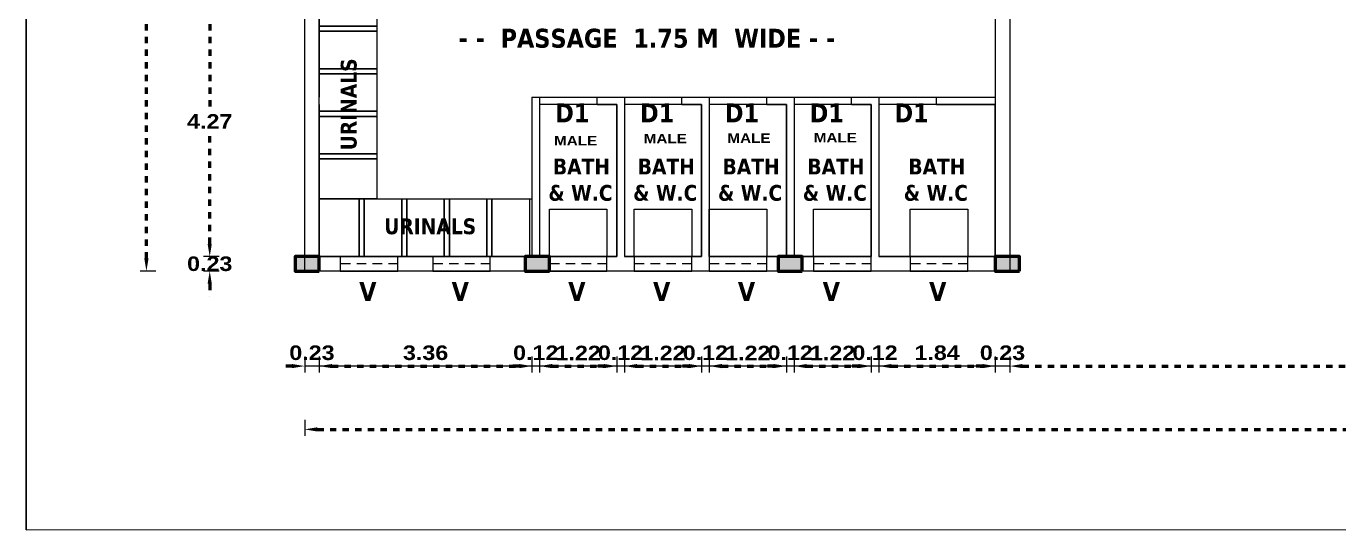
# Model space of a CAD drawing. Header units: metres. Extents: x 863 to 1571, y 626 to 804.
# Drawn here: x 863.38 to 884.12, y 660.62 to 668.58 of the extents above; entities that cross this region are included whole.
import ezdxf

# ---------------------------------------------------------------- set-up
doc = ezdxf.new("R2010")
doc.units = ezdxf.units.M
doc.header["$LTSCALE"] = 0.2
doc.header["$MEASUREMENT"] = 0
doc.header["$PDMODE"] = 2
doc.linetypes.add('DOT2', pattern=[0.125, 0, -0.125])
doc.linetypes.add('HIDDEN', pattern=[0.375, 0.25, -0.125])
doc.layers.get('0').update_dxf_attribs({"lineweight": 60})
for name, color, linetype in [('BLK_1_FLR_0_BLT_UP_AREA', 9, 'Continuous'), ('BLK_1_FLR_0_SP_WC', 233, 'Continuous'), ('BLK_1_FLR_0_URINAL', 235, 'Continuous'), ('BLK_1_FLR_0_WASH', 55, 'Continuous'), ('BLK_1_FLR_0_WATER_CLOSET', 1, 'Continuous'), ('TOILET_VENTILATION', 5, 'Continuous')]:
    doc.layers.add(name, color=color, linetype=linetype)
doc.styles.get("Standard").update_dxf_attribs({"font": 'ariblk.ttf', "height": 0.23})
doc.styles.add('style1', font='', dxfattribs={"height": 0.2})
doc.styles.add('TXT', font='txt.shx')
doc.styles.get('style1').set_extended_font_data('Arial Black')
doc.dimstyles.get("Standard").update_dxf_attribs({"dimtxt": 0.23, "dimasz": 0.2, "dimexe": 0.12, "dimexo": 0.0625, "dimgap": 0.09, "dimtad": 1, "dimtih": 1, "dimtoh": 1, "dimzin": 1, "dimdsep": 46, "dimtxsty": 'Standard', "dimcen": 0.09, "dimazin": 0, "dimtfac": 1, "dimtix": 1, "dimtofl": 0, "dimtmove": 0, "dimatfit": 0, "dimfxl": 0, "dimtolj": 1, "dimtzin": 0, "dimarcsym": 0})

# ---------------------------------------------------------------- blocks, each defined once
blk = doc.blocks.new('A$C650768DD')
blk.add_hatch(color=4).paths.add_polyline_path([(0, 0), (0.23, 0), (0.23, 0.38), (0, 0.38)])
at = {"color": 1}
blk.add_lwpolyline([(0, 0), (0.23, 0), (0.23, 0.38), (0, 0.38)], close=True, dxfattribs=at)
blk = doc.blocks.new('*D163')
at = {"color": 0, "lineweight": -2}
for p, q in [((867.783, 663.36), (867.783, 663.11)), ((868.013, 663.36), (868.013, 663.11))]:
    blk.add_line(p, q, dxfattribs=at)
at = {"linetype": 'DOT2'}
for p, q in [((867.583, 663.21), (867.383, 663.21)), ((868.213, 663.21), (868.413, 663.21))]:
    blk.add_line(p, q, dxfattribs=at)
at = {"lineweight": -2}
for points in [[(867.583, 663.243), (867.583, 663.177), (867.783, 663.21)], [(868.213, 663.243), (868.213, 663.177), (868.013, 663.21)]]:
    blk.add_solid(points, dxfattribs=at)
at = {"layer": 'Defpoints', "color": 0, "lineweight": -2}
for p in [(867.783, 664.94), (868.013, 664.94), (868.013, 663.21)]:
    blk.add_point(p, dxfattribs=at)
at = {"color": 0, "lineweight": -2, "insert": (867.898, 663.419), "char_height": 0.23, "attachment_point": 5}
blk.add_mtext('\\A1;0.23', dxfattribs=at)
blk = doc.blocks.new('*D164')
at = {"color": 0, "lineweight": -2}
for p, q in [((868.013, 663.36), (868.013, 663.11)), ((871.373, 663.36), (871.373, 663.11))]:
    blk.add_line(p, q, dxfattribs=at)
at = {"linetype": 'DOT2'}
blk.add_line((868.213, 663.21), (871.173, 663.21), dxfattribs=at)
at = {"lineweight": -2}
for points in [[(868.213, 663.243), (868.213, 663.177), (868.013, 663.21)], [(871.173, 663.243), (871.173, 663.177), (871.373, 663.21)]]:
    blk.add_solid(points, dxfattribs=at)
at = {"layer": 'Defpoints', "color": 0, "lineweight": -2}
for p in [(868.013, 664.94), (871.373, 664.94), (871.373, 663.21)]:
    blk.add_point(p, dxfattribs=at)
at = {"color": 0, "lineweight": -2, "insert": (869.693, 663.419), "char_height": 0.23, "attachment_point": 5}
blk.add_mtext('\\A1;3.36', dxfattribs=at)
blk = doc.blocks.new('*D165')
at = {"color": 0, "lineweight": -2}
for p, q in [((871.373, 663.36), (871.373, 663.11)), ((871.493, 663.36), (871.493, 663.11))]:
    blk.add_line(p, q, dxfattribs=at)
at = {"linetype": 'DOT2'}
for p, q in [((871.173, 663.21), (870.973, 663.21)), ((871.693, 663.21), (871.893, 663.21))]:
    blk.add_line(p, q, dxfattribs=at)
at = {"lineweight": -2}
for points in [[(871.173, 663.243), (871.173, 663.177), (871.373, 663.21)], [(871.693, 663.243), (871.693, 663.177), (871.493, 663.21)]]:
    blk.add_solid(points, dxfattribs=at)
at = {"layer": 'Defpoints', "color": 0, "lineweight": -2}
for p in [(871.373, 664.94), (871.493, 664.94), (871.493, 663.21)]:
    blk.add_point(p, dxfattribs=at)
at = {"color": 0, "lineweight": -2, "insert": (871.433, 663.419), "char_height": 0.23, "attachment_point": 5}
blk.add_mtext('\\A1;0.12', dxfattribs=at)
blk = doc.blocks.new('*D166')
at = {"color": 0, "lineweight": -2}
for p, q in [((871.493, 663.36), (871.493, 663.11)), ((872.713, 663.36), (872.713, 663.11))]:
    blk.add_line(p, q, dxfattribs=at)
at = {"linetype": 'DOT2'}
blk.add_line((871.693, 663.21), (872.513, 663.21), dxfattribs=at)
at = {"lineweight": -2}
for points in [[(871.693, 663.243), (871.693, 663.177), (871.493, 663.21)], [(872.513, 663.243), (872.513, 663.177), (872.713, 663.21)]]:
    blk.add_solid(points, dxfattribs=at)
at = {"layer": 'Defpoints', "color": 0, "lineweight": -2}
for p in [(871.493, 664.94), (872.713, 664.94), (872.713, 663.21)]:
    blk.add_point(p, dxfattribs=at)
at = {"color": 0, "lineweight": -2, "insert": (872.103, 663.417), "char_height": 0.23, "attachment_point": 5}
blk.add_mtext('\\A1;1.22', dxfattribs=at)
blk = doc.blocks.new('*D167')
at = {"color": 0, "lineweight": -2}
for p, q in [((872.713, 663.36), (872.713, 663.11)), ((872.833, 663.36), (872.833, 663.11))]:
    blk.add_line(p, q, dxfattribs=at)
at = {"linetype": 'DOT2'}
for p, q in [((872.513, 663.21), (872.313, 663.21)), ((873.033, 663.21), (873.233, 663.21))]:
    blk.add_line(p, q, dxfattribs=at)
at = {"lineweight": -2}
for points in [[(872.513, 663.243), (872.513, 663.177), (872.713, 663.21)], [(873.033, 663.243), (873.033, 663.177), (872.833, 663.21)]]:
    blk.add_solid(points, dxfattribs=at)
at = {"layer": 'Defpoints', "color": 0, "lineweight": -2}
for p in [(872.713, 664.94), (872.833, 664.94), (872.833, 663.21)]:
    blk.add_point(p, dxfattribs=at)
at = {"color": 0, "lineweight": -2, "insert": (872.773, 663.419), "char_height": 0.23, "attachment_point": 5}
blk.add_mtext('\\A1;0.12', dxfattribs=at)
blk = doc.blocks.new('*D168')
at = {"color": 0, "lineweight": -2}
for p, q in [((872.833, 663.36), (872.833, 663.11)), ((874.053, 663.36), (874.053, 663.11))]:
    blk.add_line(p, q, dxfattribs=at)
at = {"linetype": 'DOT2'}
blk.add_line((873.033, 663.21), (873.853, 663.21), dxfattribs=at)
at = {"lineweight": -2}
for points in [[(873.033, 663.243), (873.033, 663.177), (872.833, 663.21)], [(873.853, 663.243), (873.853, 663.177), (874.053, 663.21)]]:
    blk.add_solid(points, dxfattribs=at)
at = {"layer": 'Defpoints', "color": 0, "lineweight": -2}
for p in [(872.833, 664.94), (874.053, 664.94), (874.053, 663.21)]:
    blk.add_point(p, dxfattribs=at)
at = {"color": 0, "lineweight": -2, "insert": (873.443, 663.417), "char_height": 0.23, "attachment_point": 5}
blk.add_mtext('\\A1;1.22', dxfattribs=at)
blk = doc.blocks.new('*D169')
at = {"color": 0, "lineweight": -2}
for p, q in [((874.053, 663.36), (874.053, 663.11)), ((874.173, 663.36), (874.173, 663.11))]:
    blk.add_line(p, q, dxfattribs=at)
at = {"linetype": 'DOT2'}
for p, q in [((873.853, 663.21), (873.653, 663.21)), ((874.373, 663.21), (874.573, 663.21))]:
    blk.add_line(p, q, dxfattribs=at)
at = {"lineweight": -2}
for points in [[(873.853, 663.243), (873.853, 663.177), (874.053, 663.21)], [(874.373, 663.243), (874.373, 663.177), (874.173, 663.21)]]:
    blk.add_solid(points, dxfattribs=at)
at = {"layer": 'Defpoints', "color": 0, "lineweight": -2}
for p in [(874.053, 664.94), (874.173, 664.94), (874.173, 663.21)]:
    blk.add_point(p, dxfattribs=at)
at = {"color": 0, "lineweight": -2, "insert": (874.113, 663.419), "char_height": 0.23, "attachment_point": 5}
blk.add_mtext('\\A1;0.12', dxfattribs=at)
blk = doc.blocks.new('*D170')
at = {"color": 0, "lineweight": -2}
for p, q in [((874.173, 663.36), (874.173, 663.11)), ((875.393, 663.36), (875.393, 663.11))]:
    blk.add_line(p, q, dxfattribs=at)
at = {"linetype": 'DOT2'}
blk.add_line((874.373, 663.21), (875.193, 663.21), dxfattribs=at)
at = {"lineweight": -2}
for points in [[(874.373, 663.243), (874.373, 663.177), (874.173, 663.21)], [(875.193, 663.243), (875.193, 663.177), (875.393, 663.21)]]:
    blk.add_solid(points, dxfattribs=at)
at = {"layer": 'Defpoints', "color": 0, "lineweight": -2}
for p in [(874.173, 664.94), (875.393, 664.94), (875.393, 663.21)]:
    blk.add_point(p, dxfattribs=at)
at = {"color": 0, "lineweight": -2, "insert": (874.783, 663.417), "char_height": 0.23, "attachment_point": 5}
blk.add_mtext('\\A1;1.22', dxfattribs=at)
blk = doc.blocks.new('*D171')
at = {"color": 0, "lineweight": -2}
for p, q in [((875.393, 663.36), (875.393, 663.11)), ((875.513, 663.36), (875.513, 663.11))]:
    blk.add_line(p, q, dxfattribs=at)
at = {"linetype": 'DOT2'}
for p, q in [((875.193, 663.21), (874.993, 663.21)), ((875.713, 663.21), (875.913, 663.21))]:
    blk.add_line(p, q, dxfattribs=at)
at = {"lineweight": -2}
for points in [[(875.193, 663.243), (875.193, 663.177), (875.393, 663.21)], [(875.713, 663.243), (875.713, 663.177), (875.513, 663.21)]]:
    blk.add_solid(points, dxfattribs=at)
at = {"layer": 'Defpoints', "color": 0, "lineweight": -2}
for p in [(875.393, 664.94), (875.513, 664.94), (875.513, 663.21)]:
    blk.add_point(p, dxfattribs=at)
at = {"color": 0, "lineweight": -2, "insert": (875.453, 663.419), "char_height": 0.23, "attachment_point": 5}
blk.add_mtext('\\A1;0.12', dxfattribs=at)
blk = doc.blocks.new('*D172')
at = {"color": 0, "lineweight": -2}
for p, q in [((875.513, 663.36), (875.513, 663.11)), ((876.733, 663.36), (876.733, 663.11))]:
    blk.add_line(p, q, dxfattribs=at)
at = {"linetype": 'DOT2'}
blk.add_line((875.713, 663.21), (876.533, 663.21), dxfattribs=at)
at = {"lineweight": -2}
for points in [[(875.713, 663.243), (875.713, 663.177), (875.513, 663.21)], [(876.533, 663.243), (876.533, 663.177), (876.733, 663.21)]]:
    blk.add_solid(points, dxfattribs=at)
at = {"layer": 'Defpoints', "color": 0, "lineweight": -2}
for p in [(875.513, 664.94), (876.733, 664.94), (876.733, 663.21)]:
    blk.add_point(p, dxfattribs=at)
at = {"color": 0, "lineweight": -2, "insert": (876.123, 663.417), "char_height": 0.23, "attachment_point": 5}
blk.add_mtext('\\A1;1.22', dxfattribs=at)
blk = doc.blocks.new('*D173')
at = {"color": 0, "lineweight": -2}
for p, q in [((876.733, 663.36), (876.733, 663.11)), ((876.853, 663.36), (876.853, 663.11))]:
    blk.add_line(p, q, dxfattribs=at)
at = {"linetype": 'DOT2'}
for p, q in [((876.533, 663.21), (876.333, 663.21)), ((877.053, 663.21), (877.253, 663.21))]:
    blk.add_line(p, q, dxfattribs=at)
at = {"lineweight": -2}
for points in [[(876.533, 663.243), (876.533, 663.177), (876.733, 663.21)], [(877.053, 663.243), (877.053, 663.177), (876.853, 663.21)]]:
    blk.add_solid(points, dxfattribs=at)
at = {"layer": 'Defpoints', "color": 0, "lineweight": -2}
for p in [(876.733, 664.94), (876.853, 664.94), (876.853, 663.21)]:
    blk.add_point(p, dxfattribs=at)
at = {"color": 0, "lineweight": -2, "insert": (876.793, 663.419), "char_height": 0.23, "attachment_point": 5}
blk.add_mtext('\\A1;0.12', dxfattribs=at)
blk = doc.blocks.new('*D174')
at = {"color": 0, "lineweight": -2}
for p, q in [((876.853, 663.36), (876.853, 663.11)), ((878.693, 663.36), (878.693, 663.11))]:
    blk.add_line(p, q, dxfattribs=at)
at = {"linetype": 'DOT2'}
blk.add_line((877.053, 663.21), (878.493, 663.21), dxfattribs=at)
at = {"lineweight": -2}
for points in [[(877.053, 663.243), (877.053, 663.177), (876.853, 663.21)], [(878.493, 663.243), (878.493, 663.177), (878.693, 663.21)]]:
    blk.add_solid(points, dxfattribs=at)
at = {"layer": 'Defpoints', "color": 0, "lineweight": -2}
for p in [(876.853, 664.94), (878.693, 664.94), (878.693, 663.21)]:
    blk.add_point(p, dxfattribs=at)
at = {"color": 0, "lineweight": -2, "insert": (877.773, 663.419), "char_height": 0.23, "attachment_point": 5}
blk.add_mtext('\\A1;1.84', dxfattribs=at)
blk = doc.blocks.new('*D175')
at = {"color": 0, "lineweight": -2}
for p, q in [((878.693, 663.36), (878.693, 663.11)), ((878.922, 663.36), (878.922, 663.11))]:
    blk.add_line(p, q, dxfattribs=at)
at = {"linetype": 'DOT2'}
for p, q in [((878.493, 663.21), (878.293, 663.21)), ((879.122, 663.21), (879.322, 663.21))]:
    blk.add_line(p, q, dxfattribs=at)
at = {"lineweight": -2}
for points in [[(878.493, 663.243), (878.493, 663.177), (878.693, 663.21)], [(879.122, 663.243), (879.122, 663.177), (878.922, 663.21)]]:
    blk.add_solid(points, dxfattribs=at)
at = {"layer": 'Defpoints', "color": 0, "lineweight": -2}
for p in [(878.693, 664.94), (878.922, 664.94), (878.922, 663.21)]:
    blk.add_point(p, dxfattribs=at)
at = {"color": 0, "lineweight": -2, "insert": (878.807, 663.419), "char_height": 0.23, "attachment_point": 5}
blk.add_mtext('\\A1;0.23', dxfattribs=at)
blk = doc.blocks.new('*D176')
at = {"color": 0, "lineweight": -2}
for p, q in [((878.922, 663.36), (878.922, 663.11)), ((919.681, 663.36), (919.681, 663.11))]:
    blk.add_line(p, q, dxfattribs=at)
at = {"linetype": 'DOT2'}
blk.add_line((879.122, 663.21), (919.481, 663.21), dxfattribs=at)
at = {"lineweight": -2}
for points in [[(879.122, 663.243), (879.122, 663.177), (878.922, 663.21)], [(919.481, 663.243), (919.481, 663.177), (919.681, 663.21)]]:
    blk.add_solid(points, dxfattribs=at)
at = {"layer": 'Defpoints', "color": 0, "lineweight": -2}
for p in [(919.681, 666.21), (878.922, 664.94), (919.681, 663.21)]:
    blk.add_point(p, dxfattribs=at)
at = {"color": 0, "lineweight": -2, "insert": (899.301, 663.419), "char_height": 0.23, "attachment_point": 5}
blk.add_mtext('\\A1;40.76', dxfattribs=at)
blk = doc.blocks.new('*D42')
at = {"color": 0, "lineweight": -2}
for p, q in [((867.783, 662.36), (867.783, 662.11)), ((953.433, 662.36), (953.433, 662.11))]:
    blk.add_line(p, q, dxfattribs=at)
at = {"linetype": 'DOT2'}
blk.add_line((867.983, 662.21), (953.233, 662.21), dxfattribs=at)
at = {"lineweight": -2}
for points in [[(867.983, 662.243), (867.983, 662.177), (867.783, 662.21)], [(953.233, 662.243), (953.233, 662.177), (953.433, 662.21)]]:
    blk.add_solid(points, dxfattribs=at)
at = {"layer": 'Defpoints', "color": 0, "lineweight": -2}
for p in [(953.433, 677.12), (867.783, 664.94), (953.433, 662.21)]:
    blk.add_point(p, dxfattribs=at)
at = {"color": 0, "lineweight": -2, "insert": (910.608, 662.419), "char_height": 0.23, "attachment_point": 5}
blk.add_mtext('\\A1;85.65', dxfattribs=at)
blk = doc.blocks.new('*D201')
at = {"color": 0, "lineweight": -2}
for p, q in [((866.433, 669.21), (866.183, 669.21)), ((866.433, 664.94), (866.183, 664.94))]:
    blk.add_line(p, q, dxfattribs=at)
at = {"linetype": 'DOT2'}
for p, q in [((866.283, 669.01), (866.283, 667.282)), ((866.283, 665.14), (866.283, 666.868))]:
    blk.add_line(p, q, dxfattribs=at)
at = {"lineweight": -2}
for points in [[(866.249, 669.01), (866.316, 669.01), (866.283, 669.21)], [(866.249, 665.14), (866.316, 665.14), (866.283, 664.94)]]:
    blk.add_solid(points, dxfattribs=at)
at = {"layer": 'Defpoints', "color": 0, "lineweight": -2}
for p in [(867.783, 669.21), (866.283, 664.94), (867.783, 664.94)]:
    blk.add_point(p, dxfattribs=at)
at = {"color": 0, "lineweight": -2, "insert": (866.283, 667.075), "char_height": 0.23, "attachment_point": 5}
blk.add_mtext('\\A1;4.27', dxfattribs=at)
blk = doc.blocks.new('*D202')
at = {"linetype": 'DOT2'}
for p, q in [((866.283, 665.14), (866.283, 665.34)), ((866.283, 664.51), (866.283, 664.31))]:
    blk.add_line(p, q, dxfattribs=at)
at = {"color": 0, "lineweight": -2}
for p, q in [((866.433, 664.94), (866.183, 664.94)), ((866.433, 664.71), (866.183, 664.71))]:
    blk.add_line(p, q, dxfattribs=at)
at = {"lineweight": -2}
for points in [[(866.249, 665.14), (866.316, 665.14), (866.283, 664.94)], [(866.249, 664.51), (866.316, 664.51), (866.283, 664.71)]]:
    blk.add_solid(points, dxfattribs=at)
at = {"layer": 'Defpoints', "color": 0, "lineweight": -2}
for p in [(867.783, 664.94), (866.283, 664.71), (867.783, 664.71)]:
    blk.add_point(p, dxfattribs=at)
at = {"color": 0, "lineweight": -2, "insert": (866.283, 664.825), "char_height": 0.23, "attachment_point": 5}
blk.add_mtext('\\A1;0.23', dxfattribs=at)
blk = doc.blocks.new('*D203')
at = {"color": 0, "lineweight": -2}
for p, q in [((865.433, 697.44), (865.183, 697.44)), ((865.433, 664.71), (865.183, 664.71))]:
    blk.add_line(p, q, dxfattribs=at)
at = {"linetype": 'DOT2'}
for p, q in [((865.283, 697.24), (865.283, 681.284)), ((865.283, 664.91), (865.283, 680.866))]:
    blk.add_line(p, q, dxfattribs=at)
at = {"lineweight": -2}
for points in [[(865.249, 697.24), (865.316, 697.24), (865.283, 697.44)], [(865.249, 664.91), (865.316, 664.91), (865.283, 664.71)]]:
    blk.add_solid(points, dxfattribs=at)
at = {"layer": 'Defpoints', "color": 0, "lineweight": -2}
for p in [(865.283, 697.44), (867.783, 697.44), (867.783, 664.71)]:
    blk.add_point(p, dxfattribs=at)
at = {"color": 0, "lineweight": -2, "insert": (865.283, 681.075), "char_height": 0.23, "attachment_point": 5}
blk.add_mtext('\\A1;32.73', dxfattribs=at)

msp = doc.modelspace()

# ---------------------------------------------------------------- linework, layer by layer
at = {"lineweight": -2}
for p, q in [((863.385, 660.625), (863.385, 779.525)), ((867.783, 664.71), (867.783, 686.3)), ((878.923, 686.3), (878.922, 664.71)), ((868.013, 669.21), (868.013, 667.46)), ((868.923, 669.21), (868.923, 665.85)), ((878.693, 669.21), (878.693, 667.46)), ((868.923, 668.578), (868.013, 668.578)), ((868.923, 668.498), (868.013, 668.498)), ((868.013, 667.34), (868.013, 667.46)), ((871.373, 667.46), (871.373, 664.94)), ((871.373, 667.46), (872.833, 667.46)), ((871.493, 667.46), (871.493, 664.94)), ((872.403, 667.34), (872.403, 667.46)), ((872.833, 667.46), (872.833, 664.94)), ((872.833, 667.46), (874.173, 667.46)), ((873.743, 667.34), (873.743, 667.46)), ((874.173, 667.46), (874.173, 664.94)), ((874.173, 667.46), (875.513, 667.46)), ((875.083, 667.34), (875.083, 667.46)), ((875.513, 667.46), (875.513, 664.94)), ((875.513, 667.46), (876.853, 667.46)), ((876.423, 667.34), (876.423, 667.46)), ((876.853, 667.46), (876.853, 664.94)), ((876.853, 667.46), (878.693, 667.46)), ((877.393, 667.46), (878.693, 667.46)), ((877.763, 667.34), (877.763, 667.46)), ((878.693, 667.46), (878.693, 664.94)), ((868.013, 667.34), (868.013, 664.94)), ((872.403, 667.34), (872.713, 667.34)), ((872.713, 667.34), (872.713, 664.94)), ((873.743, 667.34), (874.053, 667.34)), ((874.053, 667.34), (874.053, 664.94)), ((875.083, 667.34), (875.393, 667.34)), ((875.393, 667.34), (875.393, 664.94)), ((876.423, 667.34), (876.733, 667.34)), ((876.733, 667.34), (876.733, 664.94)), ((877.763, 667.34), (878.693, 667.34)), ((878.693, 667.34), (878.693, 664.94)), ((868.013, 665.85), (871.373, 665.85)), ((868.013, 664.94), (869.233, 664.94)), ((868.013, 664.94), (872.713, 664.94)), ((869.256, 664.94), (870.573, 664.94)), ((872.833, 664.94), (874.053, 664.94)), ((874.173, 664.94), (875.393, 664.94)), ((875.513, 664.94), (876.733, 664.94)), ((876.853, 664.94), (878.573, 664.94)), ((877.393, 664.94), (878.693, 664.94)), ((878.922, 664.71), (867.783, 664.71)), ((878.922, 663.21), (867.783, 663.21))]:
    msp.add_line(p, q, dxfattribs=at)
at = {"linetype": 'HIDDEN', "lineweight": -2, "ltscale": 3}
for p, q in [((869.256, 664.825), (868.346, 664.825)), ((870.715, 664.825), (869.805, 664.825)), ((872.558, 664.825), (871.648, 664.825)), ((873.898, 664.825), (872.988, 664.825)), ((875.083, 664.825), (874.173, 664.825)), ((876.733, 664.825), (875.823, 664.825)), ((878.259, 664.825), (877.349, 664.825))]:
    msp.add_line(p, q, dxfattribs=at)
at = {"lineweight": -2}
for points in [[(863.385, 660.625), (1156.028, 660.687), (1156.028, 802.75), (863.385, 802.688)], [(868.013, 668.578), (868.923, 668.578), (868.923, 668.498), (868.013, 668.498)], [(868.013, 667.906), (868.923, 667.906), (868.923, 667.826), (868.013, 667.826)], [(868.013, 667.234), (868.923, 667.234), (868.923, 667.154), (868.013, 667.154)], [(868.013, 666.562), (868.923, 666.562), (868.923, 666.482), (868.013, 666.482)], [(868.645, 664.943), (868.645, 665.85), (868.725, 665.85), (868.725, 664.943)], [(869.317, 664.94), (869.317, 665.85), (869.397, 665.85), (869.397, 664.94)], [(869.989, 664.94), (869.989, 665.85), (870.069, 665.85), (870.069, 664.94)], [(870.661, 664.94), (870.661, 665.85), (870.741, 665.85), (870.741, 664.94)], [(868.346, 664.71), (869.256, 664.71), (869.256, 664.94), (868.346, 664.94)], [(869.805, 664.71), (870.715, 664.71), (870.715, 664.94), (869.805, 664.94)], [(871.648, 664.71), (872.558, 664.71), (872.558, 664.94), (871.648, 664.94)], [(872.988, 664.71), (873.898, 664.71), (873.898, 664.94), (872.988, 664.94)], [(874.173, 664.71), (875.083, 664.71), (875.083, 664.94), (874.173, 664.94)], [(875.823, 664.71), (876.733, 664.71), (876.733, 664.94), (875.823, 664.94)], [(877.349, 664.71), (878.259, 664.71), (878.259, 664.94), (877.349, 664.94)]]:
    msp.add_lwpolyline(points, close=True, dxfattribs=at)
for points in [[(872.713, 664.94), (868.013, 664.94), (868.013, 686.3), (868.013, 697.21), (953.203, 697.21), (953.203, 686.3), (955.849, 686.3), (955.849, 677.35), (953.203, 677.35), (953.203, 666.44), (919.911, 666.44), (919.911, 677.119), (934.343, 677.119), (934.343, 686.53), (878.693, 686.53), (878.692, 664.94), (876.853, 664.94)], [(874.053, 664.94), (872.833, 664.94)], [(876.733, 664.94), (874.173, 664.94)]]:
    msp.add_lwpolyline(points, dxfattribs=at)
at = {"layer": 'BLK_1_FLR_0_BLT_UP_AREA', "color": 26, "lineweight": -2}
msp.add_lwpolyline([(867.783, 664.71), (867.783, 697.44), (953.433, 697.44), (953.433, 686.53), (956.079, 686.53), (956.079, 677.12), (953.433, 677.12), (953.433, 666.21), (919.679, 666.21), (919.681, 677.349), (934.113, 677.349), (934.113, 686.3), (878.923, 686.3), (878.922, 664.71)], close=True, dxfattribs=at)
at = {"layer": 'BLK_1_FLR_0_SP_WC', "color": 233, "lineweight": -2}
msp.add_lwpolyline([(876.853, 664.94), (878.692, 664.94), (878.692, 667.34), (876.853, 667.34)], close=True, dxfattribs=at)
at = {"layer": 'BLK_1_FLR_0_URINAL', "color": 235, "lineweight": -2}
for points in [[(868.013, 667.906), (868.013, 668.498), (868.923, 668.498), (868.923, 667.906)], [(868.013, 667.234), (868.013, 667.826), (868.923, 667.826), (868.923, 667.234)], [(868.013, 666.562), (868.013, 667.154), (868.923, 667.154), (868.923, 666.562)], [(868.013, 665.85), (868.013, 666.482), (868.923, 666.482), (868.923, 665.85)], [(868.013, 665.85), (868.645, 665.85), (868.645, 664.94), (868.013, 664.94)], [(868.725, 665.85), (869.317, 665.85), (869.317, 664.94), (868.725, 664.94)], [(869.397, 665.85), (869.989, 665.85), (869.989, 664.94), (869.397, 664.94)], [(870.069, 665.85), (870.661, 665.85), (870.661, 664.94), (870.069, 664.94)], [(870.741, 665.85), (871.333, 665.85), (871.333, 664.94), (870.741, 664.94)]]:
    msp.add_lwpolyline(points, close=True, dxfattribs=at)
at = {"layer": 'BLK_1_FLR_0_WASH', "color": 56}
for points in [[(871.648, 665.691), (872.558, 665.691), (872.558, 664.94), (871.648, 664.94)], [(872.988, 665.691), (873.898, 665.691), (873.898, 664.94), (872.988, 664.94)], [(874.173, 665.691), (875.083, 665.691), (875.083, 664.94), (874.173, 664.94)], [(875.823, 665.691), (876.733, 665.691), (876.733, 664.94), (875.823, 664.94)], [(877.349, 665.691), (878.259, 665.691), (878.259, 664.94), (877.349, 664.94)]]:
    msp.add_lwpolyline(points, close=True, dxfattribs=at)
at = {"layer": 'BLK_1_FLR_0_WASH', "color": 55}
for points in [[(871.648, 665.691), (872.558, 665.691), (872.558, 664.94), (871.648, 664.94)], [(872.988, 665.691), (873.898, 665.691), (873.898, 664.94), (872.988, 664.94)], [(874.173, 665.691), (875.083, 665.691), (875.083, 664.94), (874.173, 664.94)], [(875.823, 665.691), (876.733, 665.691), (876.733, 664.94), (875.823, 664.94)], [(877.349, 665.691), (878.259, 665.691), (878.259, 664.94), (877.349, 664.94)]]:
    msp.add_lwpolyline(points, close=True, dxfattribs=at)
at = {"layer": 'BLK_1_FLR_0_WASH', "color": 60}
for points in [[(871.648, 665.691), (872.558, 665.691), (872.558, 664.94), (871.648, 664.94)], [(872.988, 665.691), (873.898, 665.691), (873.898, 664.94), (872.988, 664.94)], [(874.173, 665.691), (875.083, 665.691), (875.083, 664.94), (874.173, 664.94)], [(875.823, 665.691), (876.733, 665.691), (876.733, 664.94), (875.823, 664.94)], [(877.349, 665.691), (878.259, 665.691), (878.259, 664.94), (877.349, 664.94)]]:
    msp.add_lwpolyline(points, close=True, dxfattribs=at)
at = {"layer": 'BLK_1_FLR_0_WATER_CLOSET', "color": 1, "lineweight": -2}
for points in [[(871.493, 664.94), (872.713, 664.94), (872.713, 667.34), (871.493, 667.34)], [(872.833, 664.94), (874.053, 664.94), (874.053, 667.34), (872.833, 667.34)], [(874.173, 664.94), (875.393, 664.94), (875.393, 667.34), (874.173, 667.34)], [(875.513, 664.94), (876.733, 664.94), (876.733, 667.34), (875.513, 667.34)]]:
    msp.add_lwpolyline(points, close=True, dxfattribs=at)
at = {"layer": 'TOILET_VENTILATION', "color": 6, "lineweight": -2}
for points in [[(871.648, 665.691), (872.558, 665.691), (872.558, 664.94), (871.648, 664.94)], [(872.988, 665.691), (873.898, 665.691), (873.898, 664.94), (872.988, 664.94)], [(874.173, 665.691), (875.083, 665.691), (875.083, 664.94), (874.173, 664.94)], [(875.823, 665.691), (876.733, 665.691), (876.733, 664.94), (875.823, 664.94)], [(877.349, 665.691), (878.259, 665.691), (878.259, 664.94), (877.349, 664.94)]]:
    msp.add_lwpolyline(points, close=True, dxfattribs=at)

# ---------------------------------------------------------------- block references
at = {"lineweight": -2, "rotation": 90}
for p in [(868.013, 664.71), (871.648, 664.71), (875.642, 664.71), (879.073, 664.71)]:
    msp.add_blockref('A$C650768DD', p, dxfattribs=at)

# ---------------------------------------------------------------- texts
at = {"lineweight": -2, "style": 'TXT'}
for s, insert, char_height, width, attachment_point in [('{\\fTahoma|b1|i0|c0|p34;\\W7.50113; \\W1;- -  PASSAGE  1.75 M  WIDE - -}', (869.29, 668.233), 0.3, 8.08536, 7), ('{\\fTahoma|b1|i0|c0|p34;D1}', (871.741, 667.359), 0.3, 35.65845, 1), ('{\\fTahoma|b1|i0|c0|p34;D1}', (873.081, 667.359), 0.3, 35.65845, 1), ('{\\fTahoma|b1|i0|c0|p34;D1}', (874.421, 667.359), 0.3, 35.65845, 1), ('{\\fTahoma|b1|i0|c0|p34;D1}', (875.761, 667.359), 0.3, 35.65845, 1), ('{\\fTahoma|b1|i0|c0|p34;D1}', (877.101, 667.359), 0.3, 35.65845, 1), ('{\\fTahoma|b1|i0|c0|p34;\\W7.23958;  \\W1;BATH \\P\\W6.88833;  \\W1;& W.C}', (870.218, 665.816), 0.25, 3.81011, 7), ('{\\fTahoma|b1|i0|c0|p34;\\W7.23958;  \\W1;BATH \\P\\W6.88833;  \\W1;& W.C}', (871.558, 665.816), 0.25, 3.81011, 7), ('{\\fTahoma|b1|i0|c0|p34;\\W7.23958;  \\W1;BATH \\P\\W6.88833;  \\W1;& W.C}', (872.898, 665.816), 0.25, 3.81011, 7), ('{\\fTahoma|b1|i0|c0|p34;\\W7.23958;  \\W1;BATH \\P\\W6.88833;  \\W1;& W.C}', (874.238, 665.816), 0.25, 3.81011, 7), ('{\\fTahoma|b1|i0|c0|p34;\\W8.48042;  \\W1;BATH \\P\\W8.12917;  \\W1;& W.C}', (875.578, 665.816), 0.25, 4.31011, 7), ('{\\fTahoma|b1|i0|c0|p34;URINALS}', (869.04, 665.288), 0.25, 3.81011, 7), ('{\\fTahoma|b1|i0|c0|p34;V}', (868.644, 664.539), 0.3, 35.65845, 1), ('{\\fTahoma|b1|i0|c0|p34;V}', (870.104, 664.539), 0.3, 35.65845, 1), ('{\\fTahoma|b1|i0|c0|p34;V}', (871.946, 664.539), 0.3, 35.65845, 1), ('{\\fTahoma|b1|i0|c0|p34;V}', (873.286, 664.539), 0.3, 35.65845, 1), ('{\\fTahoma|b1|i0|c0|p34;V}', (874.626, 664.539), 0.3, 35.65845, 1), ('{\\fTahoma|b1|i0|c0|p34;V}', (875.966, 664.539), 0.3, 35.65845, 1), ('{\\fTahoma|b1|i0|c0|p34;V}', (877.647, 664.539), 0.3, 35.65845, 1)]:
    msp.add_mtext(s, dxfattribs=dict(at, insert=insert, char_height=char_height, width=width, attachment_point=attachment_point))
at = {"lineweight": -2, "insert": (868.608, 666.618), "char_height": 0.25, "width": 3.81011, "attachment_point": 7, "rotation": 90, "style": 'TXT'}
msp.add_mtext('{\\fTahoma|b1|i0|c0|p34;URINALS}', dxfattribs=at)
at = {"layer": 'BLK_1_FLR_0_WATER_CLOSET', "color": 1, "char_height": 0.15, "attachment_point": 1, "style": 'style1'}
for insert in [(871.723, 666.845), (873.14, 666.878), (874.462, 666.885), (875.826, 666.893)]:
    msp.add_mtext_dynamic_manual_height_columns('MALE', width=0.64571, gutter_width=1.016, heights=[0], dxfattribs=dict(at, insert=insert))

# ---------------------------------------------------------------- dimensions: what is measured, and where the dimension line sits
at = {"lineweight": -2}
for base, p1, p2, override, picture, middle in [((865.283, 697.44), (867.783, 664.71), (867.783, 697.44), {"dimtxt": 0.21, "dimexe": 0.1, "dimclrd": 256, "dimfxl": 0.15, "dimlwd": 65535, "dimarcsym": 2}, '*D203', (865.283, 681.075)), ((866.283, 664.94), (867.783, 669.21), (867.783, 664.94), {"dimtxt": 0.21, "dimexe": 0.1, "dimclrd": 256, "dimtmove": 1, "dimfxl": 0.15, "dimlwd": 65535, "dimarcsym": 2}, '*D201', (866.283, 667.075)), ((866.283, 664.71), (867.783, 664.94), (867.783, 664.71), {"dimtxt": 0.21, "dimexe": 0.1, "dimclrd": 256, "dimtmove": 1, "dimfxl": 0.15, "dimlwd": 65535, "dimarcsym": 2}, '*D202', (866.283, 664.825))]:
    dim = msp.add_linear_dim(base=base, p1=p1, p2=p2, angle=90, dimstyle='Standard', override=override, dxfattribs=at)
    dim.commit()
    dim.dimension.update_dxf_attribs({"geometry": picture, "text_midpoint": middle})
for base, p1, p2, override, picture, middle in [((953.433, 662.21), (867.783, 664.94), (953.433, 677.12), {"dimtxt": 0.21, "dimexe": 0.1, "dimclrd": 256, "dimfxl": 0.15, "dimlwd": 65535, "dimarcsym": 2}, '*D42', (910.608, 662.419)), ((919.681, 663.21), (878.922, 664.94), (919.681, 666.21), {"dimtxt": 0.21, "dimexe": 0.1, "dimclrd": 256, "dimtmove": 1, "dimfxl": 0.15, "dimlwd": 65535, "dimarcsym": 2}, '*D176', (899.301, 663.419)), ((868.013, 663.21), (867.783, 664.94), (868.013, 664.94), {"dimtxt": 0.21, "dimexe": 0.1, "dimclrd": 256, "dimfxl": 0.15, "dimlwd": 65535, "dimarcsym": 2}, '*D163', (867.898, 663.419)), ((871.373, 663.21), (868.013, 664.94), (871.373, 664.94), {"dimtxt": 0.21, "dimexe": 0.1, "dimclrd": 256, "dimtmove": 1, "dimfxl": 0.15, "dimlwd": 65535, "dimarcsym": 2}, '*D164', (869.693, 663.419)), ((871.493, 663.21), (871.373, 664.94), (871.493, 664.94), {"dimtxt": 0.21, "dimexe": 0.1, "dimclrd": 256, "dimtmove": 1, "dimfxl": 0.15, "dimlwd": 65535, "dimarcsym": 2}, '*D165', (871.433, 663.419)), ((872.713, 663.21), (871.493, 664.94), (872.713, 664.94), {"dimtxt": 0.21, "dimexe": 0.1, "dimclrd": 256, "dimtmove": 1, "dimfxl": 0.15, "dimlwd": 65535, "dimarcsym": 2}, '*D166', (872.103, 663.417)), ((872.833, 663.21), (872.713, 664.94), (872.833, 664.94), {"dimtxt": 0.21, "dimexe": 0.1, "dimclrd": 256, "dimtmove": 1, "dimfxl": 0.15, "dimlwd": 65535, "dimarcsym": 2}, '*D167', (872.773, 663.419)), ((874.053, 663.21), (872.833, 664.94), (874.053, 664.94), {"dimtxt": 0.21, "dimexe": 0.1, "dimclrd": 256, "dimtmove": 1, "dimfxl": 0.15, "dimlwd": 65535, "dimarcsym": 2}, '*D168', (873.443, 663.417)), ((874.173, 663.21), (874.053, 664.94), (874.173, 664.94), {"dimtxt": 0.21, "dimexe": 0.1, "dimclrd": 256, "dimtmove": 1, "dimfxl": 0.15, "dimlwd": 65535, "dimarcsym": 2}, '*D169', (874.113, 663.419)), ((875.393, 663.21), (874.173, 664.94), (875.393, 664.94), {"dimtxt": 0.21, "dimexe": 0.1, "dimclrd": 256, "dimtmove": 1, "dimfxl": 0.15, "dimlwd": 65535, "dimarcsym": 2}, '*D170', (874.783, 663.417)), ((875.513, 663.21), (875.393, 664.94), (875.513, 664.94), {"dimtxt": 0.21, "dimexe": 0.1, "dimclrd": 256, "dimtmove": 1, "dimfxl": 0.15, "dimlwd": 65535, "dimarcsym": 2}, '*D171', (875.453, 663.419)), ((876.733, 663.21), (875.513, 664.94), (876.733, 664.94), {"dimtxt": 0.21, "dimexe": 0.1, "dimclrd": 256, "dimtmove": 1, "dimfxl": 0.15, "dimlwd": 65535, "dimarcsym": 2}, '*D172', (876.123, 663.417)), ((876.853, 663.21), (876.733, 664.94), (876.853, 664.94), {"dimtxt": 0.21, "dimexe": 0.1, "dimclrd": 256, "dimtmove": 1, "dimfxl": 0.15, "dimlwd": 65535, "dimarcsym": 2}, '*D173', (876.793, 663.419)), ((878.693, 663.21), (876.853, 664.94), (878.693, 664.94), {"dimtxt": 0.21, "dimexe": 0.1, "dimclrd": 256, "dimtmove": 1, "dimfxl": 0.15, "dimlwd": 65535, "dimarcsym": 2}, '*D174', (877.773, 663.419)), ((878.922, 663.21), (878.693, 664.94), (878.922, 664.94), {"dimtxt": 0.21, "dimexe": 0.1, "dimclrd": 256, "dimtmove": 1, "dimfxl": 0.15, "dimlwd": 65535, "dimarcsym": 2}, '*D175', (878.807, 663.419))]:
    dim = msp.add_linear_dim(base=base, p1=p1, p2=p2, dimstyle='Standard', override=override, dxfattribs=at)
    dim.commit()
    dim.dimension.update_dxf_attribs({"geometry": picture, "text_midpoint": middle})

doc.saveas('drawing.dxf')
